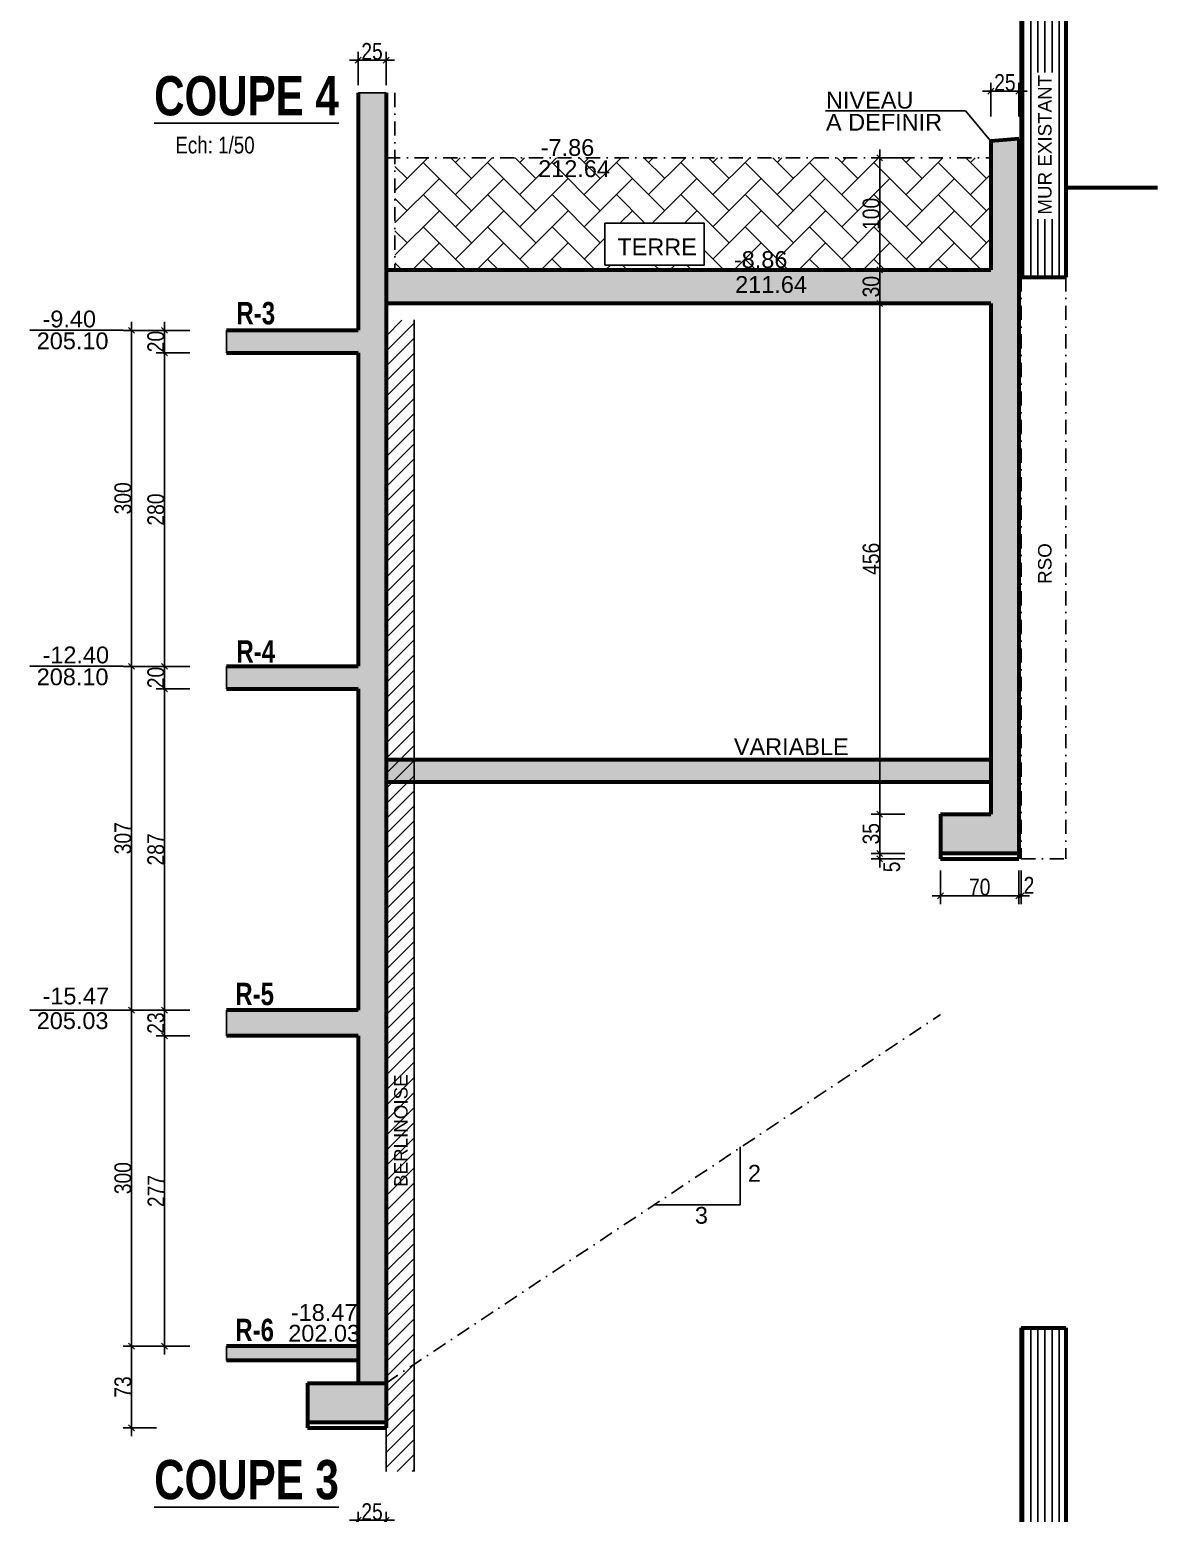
# Model space of a CAD drawing. Header units: millimetres. Extents: x -26249 to 60250, y -21218 to 23336.
# Drawn here: x 8900 to 9909, y 346 to 1670 of the extents above; entities that cross this region are included whole.
import ezdxf
from ezdxf.enums import TextEntityAlignment as Align

# ---------------------------------------------------------------- set-up
doc = ezdxf.new("R2010")
doc.units = ezdxf.units.MM
doc.linetypes.add('TIRETPTX2', pattern=[50.8, 25.4, -12.7, 0, -12.7])
for name, color, linetype in [('01_cote_gen', 4, 'Continuous'), ('01_linteaux', 2, 'Continuous'), ('01_poch_murs', 253, 'Continuous'), ('01_texte', 230, 'Continuous'), ('AA_COTES', 2, 'Continuous')]:
    doc.layers.add(name, color=color, linetype=linetype)
doc.layers.add('01_murs_coup', color=5, linetype='Continuous', lineweight=60)
doc.styles.add('impact', font='impact.ttf')
doc.styles.add('MATTE_TXT', font='arial.ttf')
doc.styles.add('STYLE2', font='ARIALN.TTF')
doc.dimstyles.new('JB50', dxfattribs={"dimscale": 0.1, "dimtxt": 150, "dimasz": 15, "dimexe": 0.1, "dimexo": 0.1, "dimgap": 0.09, "dimtad": 1, "dimdec": 1, "dimdsep": 46, "dimtxsty": 'STYLE2', "dimblk1": 'BOND_G', "dimblk2": 'BOND_D', "dimsah": 1, "dimcen": 1.5, "dimdle": 0.01, "dimse1": 1, "dimse2": 1, "dimclrd": 4, "dimclre": 2, "dimclrt": 6, "dimazin": 2, "dimtfac": 2.333333, "dimtdec": 1, "dimtix": 1, "dimtmove": 2, "dimatfit": 3, "dimldrblk": 'BOND_G', "dimfxl": 1, "dimtolj": 1, "dimtzin": 0, "dimarcsym": 0})
pattern_1 = [(45, (-2437.762, -776.239), (-6.735192, 6.735192), [])]

# ---------------------------------------------------------------- blocks, each defined once
blk = doc.blocks.new('BOND_G')
at = {"layer": 'AA_COTES', "color": 0}
for p, q in [((0, -5), (0, 15)), ((5, 0), (-5, 0)), ((1.77, 1.77), (-1.77, -1.77))]:
    blk.add_line(p, q, dxfattribs=at)
blk = doc.blocks.new('BOND_D')
at = {"layer": 'AA_COTES', "color": 0}
for p, q in [((5, 0), (-5, 0)), ((-1.77, -1.77), (1.77, 1.77)), ((0, 5), (0, -15))]:
    blk.add_line(p, q, dxfattribs=at)
blk = doc.blocks.new('*D1225')
at = {"layer": '01_cote_gen', "color": 4, "lineweight": -2, "transparency": 16777216}
blk.add_line((9782, 897), (9715, 897), dxfattribs=at)
at = {"layer": 'Defpoints', "color": 0, "transparency": 16777216}
for p in [(9713.5, 929.9), (9783.5, 929.9), (9713.5, 897)]:
    blk.add_point(p, dxfattribs=at)
at = {"layer": '01_cote_gen', "color": 4, "lineweight": -2, "transparency": 16777216, "xscale": 1.5, "yscale": 1.5, "zscale": 1.5, "rotation": 180}
blk.add_blockref('BOND_D', (9713.5, 897), dxfattribs=at)
at = {"layer": '01_cote_gen', "color": 4, "lineweight": -2, "transparency": 16777216, "xscale": 1.5, "yscale": 1.5, "zscale": 1.5}
blk.add_blockref('BOND_G', (9783.5, 897), dxfattribs=at)
at = {"layer": '01_cote_gen', "color": 6, "transparency": 16777216, "insert": (9748.5, 904.7), "char_height": 15, "attachment_point": 5, "style": 'STYLE2'}
blk.add_mtext('\\A1;70', dxfattribs=at)
blk = doc.blocks.new('*D1226')
at = {"layer": '01_cote_gen', "color": 4, "lineweight": -2, "transparency": 16777216}
for p, q in [((9782, 897), (9780.5, 897)), ((9783.5, 897), (9785.5, 897)), ((9787, 897), (9788.5, 897))]:
    blk.add_line(p, q, dxfattribs=at)
at = {"layer": 'Defpoints', "color": 0, "transparency": 16777216}
for p in [(9783.5, 929.9), (9785.5, 929.9), (9785.5, 897)]:
    blk.add_point(p, dxfattribs=at)
at = {"layer": '01_cote_gen', "color": 4, "lineweight": -2, "transparency": 16777216, "xscale": 1.5, "yscale": 1.5, "zscale": 1.5}
blk.add_blockref('BOND_G', (9783.5, 897), dxfattribs=at)
at = {"layer": '01_cote_gen', "color": 4, "lineweight": -2, "transparency": 16777216, "xscale": 1.5, "yscale": 1.5, "zscale": 1.5, "rotation": 180}
blk.add_blockref('BOND_D', (9785.5, 897), dxfattribs=at)
at = {"layer": '01_cote_gen', "color": 6, "transparency": 16777216, "insert": (9792.5, 906.4), "char_height": 15, "attachment_point": 5, "style": 'STYLE2'}
blk.add_mtext('\\A1;2', dxfattribs=at)
blk = doc.blocks.new('*D1227')
at = {"layer": '01_cote_gen', "color": 4, "lineweight": -2, "transparency": 16777216}
blk.add_line((9760, 1615.4), (9782, 1615.4), dxfattribs=at)
at = {"layer": 'Defpoints', "color": 0, "transparency": 16777216}
for p in [(9783.5, 1615.4), (9758.5, 1590.1), (9783.5, 1592.1)]:
    blk.add_point(p, dxfattribs=at)
at = {"layer": '01_cote_gen', "color": 4, "lineweight": -2, "transparency": 16777216, "xscale": 1.5, "yscale": 1.5, "zscale": 1.5, "rotation": 180}
blk.add_blockref('BOND_G', (9758.5, 1615.4), dxfattribs=at)
at = {"layer": '01_cote_gen', "color": 4, "lineweight": -2, "transparency": 16777216, "xscale": 1.5, "yscale": 1.5, "zscale": 1.5}
blk.add_blockref('BOND_D', (9783.5, 1615.4), dxfattribs=at)
at = {"layer": '01_cote_gen', "color": 6, "transparency": 16777216, "insert": (9771, 1623.1), "char_height": 15, "attachment_point": 5, "style": 'STYLE2'}
blk.add_mtext('\\A1;25', dxfattribs=at)
blk = doc.blocks.new('*D1228')
at = {"layer": '01_cote_gen', "color": 4, "lineweight": -2, "transparency": 16777216}
blk.add_line((8991.2, 496.4), (8991.2, 793.4), dxfattribs=at)
at = {"layer": 'Defpoints', "color": 0, "transparency": 16777216}
for p in [(8991.2, 794.9), (9046.3, 794.9), (9037.2, 494.9)]:
    blk.add_point(p, dxfattribs=at)
at = {"layer": '01_cote_gen', "color": 4, "lineweight": -2, "transparency": 16777216, "xscale": 1.5, "yscale": 1.5, "zscale": 1.5}
for name, p, rotation in [('BOND_D', (8991.2, 794.9), 90), ('BOND_G', (8991.2, 494.9), 270)]:
    blk.add_blockref(name, p, dxfattribs=dict(at, rotation=rotation))
at = {"layer": '01_cote_gen', "color": 6, "transparency": 16777216, "insert": (8983.6, 644.9), "char_height": 15, "attachment_point": 5, "rotation": 90, "style": 'STYLE2'}
blk.add_mtext('\\A1;300', dxfattribs=at)
blk = doc.blocks.new('*D1229')
at = {"layer": '01_cote_gen', "color": 4, "lineweight": -2, "transparency": 16777216}
blk.add_line((8991.2, 423.4), (8991.2, 493.4), dxfattribs=at)
at = {"layer": 'Defpoints', "color": 0, "transparency": 16777216}
for p in [(8991.2, 494.9), (9111.6, 494.9), (9144.8, 421.9)]:
    blk.add_point(p, dxfattribs=at)
at = {"layer": '01_cote_gen', "color": 4, "lineweight": -2, "transparency": 16777216, "xscale": 1.5, "yscale": 1.5, "zscale": 1.5}
for name, p, rotation in [('BOND_D', (8991.2, 494.9), 90), ('BOND_G', (8991.2, 421.9), 270)]:
    blk.add_blockref(name, p, dxfattribs=dict(at, rotation=rotation))
at = {"layer": '01_cote_gen', "color": 6, "transparency": 16777216, "insert": (8983.6, 458.4), "char_height": 15, "attachment_point": 5, "rotation": 90, "style": 'STYLE2'}
blk.add_mtext('\\A1;73', dxfattribs=at)
blk = doc.blocks.new('*D1230')
at = {"layer": '01_cote_gen', "color": 4, "lineweight": -2, "transparency": 16777216}
blk.add_line((9659.2, 971.4), (9659.2, 1424.4), dxfattribs=at)
at = {"layer": 'Defpoints', "color": 0, "transparency": 16777216}
for p in [(9659.2, 1425.9), (9713.5, 1425.9), (9713.5, 969.9)]:
    blk.add_point(p, dxfattribs=at)
at = {"layer": '01_cote_gen', "color": 4, "lineweight": -2, "transparency": 16777216, "xscale": 1.5, "yscale": 1.5, "zscale": 1.5}
for name, p, rotation in [('BOND_D', (9659.2, 1425.9), 90), ('BOND_G', (9659.2, 969.9), 270)]:
    blk.add_blockref(name, p, dxfattribs=dict(at, rotation=rotation))
at = {"layer": '01_cote_gen', "color": 6, "transparency": 16777216, "insert": (9651.6, 1197.9), "char_height": 15, "attachment_point": 5, "rotation": 90, "style": 'STYLE2'}
blk.add_mtext('\\A1;456', dxfattribs=at)
blk = doc.blocks.new('*D1231')
at = {"layer": '01_cote_gen', "color": 4, "lineweight": -2, "transparency": 16777216}
blk.add_line((9659.2, 1427.4), (9659.2, 1454.4), dxfattribs=at)
at = {"layer": 'Defpoints', "color": 0, "transparency": 16777216}
for p in [(9659.2, 1455.9), (9681.7, 1455.9), (9681.7, 1425.9)]:
    blk.add_point(p, dxfattribs=at)
at = {"layer": '01_cote_gen', "color": 4, "lineweight": -2, "transparency": 16777216, "xscale": 1.5, "yscale": 1.5, "zscale": 1.5}
for name, p, rotation in [('BOND_D', (9659.2, 1455.9), 90), ('BOND_G', (9659.2, 1425.9), 270)]:
    blk.add_blockref(name, p, dxfattribs=dict(at, rotation=rotation))
at = {"layer": '01_cote_gen', "color": 6, "transparency": 16777216, "insert": (9651.6, 1440.9), "char_height": 15, "attachment_point": 5, "rotation": 90, "style": 'STYLE2'}
blk.add_mtext('\\A1;30', dxfattribs=at)
blk = doc.blocks.new('*D1232')
at = {"layer": '01_cote_gen', "color": 4, "lineweight": -2, "transparency": 16777216}
blk.add_line((9659.2, 1457.4), (9659.2, 1554.4), dxfattribs=at)
at = {"layer": 'Defpoints', "color": 0, "transparency": 16777216}
for p in [(9659.2, 1555.9), (9681.7, 1555.9), (9681.7, 1455.9)]:
    blk.add_point(p, dxfattribs=at)
at = {"layer": '01_cote_gen', "color": 4, "lineweight": -2, "transparency": 16777216, "xscale": 1.5, "yscale": 1.5, "zscale": 1.5}
for name, p, rotation in [('BOND_D', (9659.2, 1555.9), 90), ('BOND_G', (9659.2, 1455.9), 270)]:
    blk.add_blockref(name, p, dxfattribs=dict(at, rotation=rotation))
at = {"layer": '01_cote_gen', "color": 6, "transparency": 16777216, "insert": (9651.6, 1505.9), "char_height": 15, "attachment_point": 5, "rotation": 90, "style": 'STYLE2'}
blk.add_mtext('\\A1;100', dxfattribs=at)
blk = doc.blocks.new('*D1233')
at = {"layer": '01_cote_gen', "color": 4, "lineweight": -2, "transparency": 16777216}
blk.add_line((9659.2, 936.4), (9659.2, 968.4), dxfattribs=at)
at = {"layer": 'Defpoints', "color": 0, "transparency": 16777216}
for p in [(9659.2, 969.9), (9713.5, 969.9), (9713.5, 934.9)]:
    blk.add_point(p, dxfattribs=at)
at = {"layer": '01_cote_gen', "color": 4, "lineweight": -2, "transparency": 16777216, "xscale": 1.5, "yscale": 1.5, "zscale": 1.5}
for name, p, rotation in [('BOND_D', (9659.2, 969.9), 90), ('BOND_G', (9659.2, 934.9), 270)]:
    blk.add_blockref(name, p, dxfattribs=dict(at, rotation=rotation))
at = {"layer": '01_cote_gen', "color": 6, "transparency": 16777216, "insert": (9651.6, 952.4), "char_height": 15, "attachment_point": 5, "rotation": 90, "style": 'STYLE2'}
blk.add_mtext('\\A1;35', dxfattribs=at)
blk = doc.blocks.new('*D1234')
at = {"layer": '01_cote_gen', "color": 4, "lineweight": -2, "transparency": 16777216}
blk.add_line((9659.2, 931.4), (9659.2, 933.4), dxfattribs=at)
at = {"layer": 'Defpoints', "color": 0, "transparency": 16777216}
for p in [(9659.2, 934.9), (9731.5, 934.9), (9731.5, 929.9)]:
    blk.add_point(p, dxfattribs=at)
at = {"layer": '01_cote_gen', "color": 4, "lineweight": -2, "transparency": 16777216, "xscale": 1.5, "yscale": 1.5, "zscale": 1.5}
for name, p, rotation in [('BOND_D', (9659.2, 934.9), 90), ('BOND_G', (9659.2, 929.9), 270)]:
    blk.add_blockref(name, p, dxfattribs=dict(at, rotation=rotation))
at = {"layer": '01_cote_gen', "color": 6, "transparency": 16777216, "insert": (9670, 922.8), "char_height": 15, "attachment_point": 5, "rotation": 90, "style": 'STYLE2'}
blk.add_mtext('\\A1;5', dxfattribs=at)
blk = doc.blocks.new('*D1235')
at = {"layer": '01_cote_gen', "color": 4, "lineweight": -2, "transparency": 16777216}
blk.add_line((8991.2, 1103.4), (8991.2, 1400.4), dxfattribs=at)
at = {"layer": 'Defpoints', "color": 0, "transparency": 16777216}
for p in [(8991.2, 1401.9), (9149.4, 1401.9), (9076.1, 1101.9)]:
    blk.add_point(p, dxfattribs=at)
at = {"layer": '01_cote_gen', "color": 4, "lineweight": -2, "transparency": 16777216, "xscale": 1.5, "yscale": 1.5, "zscale": 1.5}
for name, p, rotation in [('BOND_D', (8991.2, 1401.9), 90), ('BOND_G', (8991.2, 1101.9), 270)]:
    blk.add_blockref(name, p, dxfattribs=dict(at, rotation=rotation))
at = {"layer": '01_cote_gen', "color": 6, "transparency": 16777216, "insert": (8983.6, 1251.9), "char_height": 15, "attachment_point": 5, "rotation": 90, "style": 'STYLE2'}
blk.add_mtext('\\A1;300', dxfattribs=at)
blk = doc.blocks.new('*D1236')
at = {"layer": '01_cote_gen', "color": 4, "lineweight": -2, "transparency": 16777216}
blk.add_line((9020.7, 496.4), (9020.7, 770.4), dxfattribs=at)
at = {"layer": 'Defpoints', "color": 0, "transparency": 16777216}
for p in [(9020.7, 771.9), (9076.1, 771.9), (9076.1, 494.9)]:
    blk.add_point(p, dxfattribs=at)
at = {"layer": '01_cote_gen', "color": 4, "lineweight": -2, "transparency": 16777216, "xscale": 1.5, "yscale": 1.5, "zscale": 1.5}
for name, p, rotation in [('BOND_D', (9020.7, 771.9), 90), ('BOND_G', (9020.7, 494.9), 270)]:
    blk.add_blockref(name, p, dxfattribs=dict(at, rotation=rotation))
at = {"layer": '01_cote_gen', "color": 6, "transparency": 16777216, "insert": (9013.1, 633.4), "char_height": 15, "attachment_point": 5, "rotation": 90, "style": 'STYLE2'}
blk.add_mtext('\\A1;277', dxfattribs=at)
blk = doc.blocks.new('*D1237')
at = {"layer": '01_cote_gen', "color": 4, "lineweight": -2, "transparency": 16777216}
blk.add_line((9020.7, 773.4), (9020.7, 793.4), dxfattribs=at)
at = {"layer": 'Defpoints', "color": 0, "transparency": 16777216}
for p in [(9020.7, 794.9), (9076.1, 794.9), (9076.1, 771.9)]:
    blk.add_point(p, dxfattribs=at)
at = {"layer": '01_cote_gen', "color": 4, "lineweight": -2, "transparency": 16777216, "xscale": 1.5, "yscale": 1.5, "zscale": 1.5}
for name, p, rotation in [('BOND_D', (9020.7, 794.9), 90), ('BOND_G', (9020.7, 771.9), 270)]:
    blk.add_blockref(name, p, dxfattribs=dict(at, rotation=rotation))
at = {"layer": '01_cote_gen', "color": 6, "transparency": 16777216, "insert": (9013, 783.4), "char_height": 15, "attachment_point": 5, "rotation": 90, "style": 'STYLE2'}
blk.add_mtext('\\A1;23', dxfattribs=at)
blk = doc.blocks.new('*D1238')
at = {"layer": '01_cote_gen', "color": 4, "lineweight": -2, "transparency": 16777216}
blk.add_line((9020.7, 796.4), (9020.7, 1080.4), dxfattribs=at)
at = {"layer": 'Defpoints', "color": 0, "transparency": 16777216}
for p in [(9020.7, 1081.9), (9076.1, 1081.9), (9043.2, 794.9)]:
    blk.add_point(p, dxfattribs=at)
at = {"layer": '01_cote_gen', "color": 4, "lineweight": -2, "transparency": 16777216, "xscale": 1.5, "yscale": 1.5, "zscale": 1.5}
for name, p, rotation in [('BOND_D', (9020.7, 1081.9), 90), ('BOND_G', (9020.7, 794.9), 270)]:
    blk.add_blockref(name, p, dxfattribs=dict(at, rotation=rotation))
at = {"layer": '01_cote_gen', "color": 6, "transparency": 16777216, "insert": (9013, 938.4), "char_height": 15, "attachment_point": 5, "rotation": 90, "style": 'STYLE2'}
blk.add_mtext('\\A1;287', dxfattribs=at)
blk = doc.blocks.new('*D1239')
at = {"layer": '01_cote_gen', "color": 4, "lineweight": -2, "transparency": 16777216}
blk.add_line((9020.7, 1083.4), (9020.7, 1100.4), dxfattribs=at)
at = {"layer": 'Defpoints', "color": 0, "transparency": 16777216}
for p in [(9013.7, 1101.9), (9020.7, 1101.9), (9043.2, 1081.9)]:
    blk.add_point(p, dxfattribs=at)
at = {"layer": '01_cote_gen', "color": 4, "lineweight": -2, "transparency": 16777216, "xscale": 1.5, "yscale": 1.5, "zscale": 1.5}
for name, p, rotation in [('BOND_D', (9020.7, 1101.9), 90), ('BOND_G', (9020.7, 1081.9), 270)]:
    blk.add_blockref(name, p, dxfattribs=dict(at, rotation=rotation))
at = {"layer": '01_cote_gen', "color": 6, "transparency": 16777216, "insert": (9013, 1091.9), "char_height": 15, "attachment_point": 5, "rotation": 90, "style": 'STYLE2'}
blk.add_mtext('\\A1;20', dxfattribs=at)
blk = doc.blocks.new('*D1240')
at = {"layer": '01_cote_gen', "color": 4, "lineweight": -2, "transparency": 16777216}
blk.add_line((8991.2, 796.4), (8991.2, 1100.4), dxfattribs=at)
at = {"layer": 'Defpoints', "color": 0, "transparency": 16777216}
for p in [(8991.2, 1101.9), (8998.7, 1101.9), (8998.7, 794.9)]:
    blk.add_point(p, dxfattribs=at)
at = {"layer": '01_cote_gen', "color": 4, "lineweight": -2, "transparency": 16777216, "xscale": 1.5, "yscale": 1.5, "zscale": 1.5}
for name, p, rotation in [('BOND_D', (8991.2, 1101.9), 90), ('BOND_G', (8991.2, 794.9), 270)]:
    blk.add_blockref(name, p, dxfattribs=dict(at, rotation=rotation))
at = {"layer": '01_cote_gen', "color": 6, "transparency": 16777216, "insert": (8983.6, 948.4), "char_height": 15, "attachment_point": 5, "rotation": 90, "style": 'STYLE2'}
blk.add_mtext('\\A1;307', dxfattribs=at)
blk = doc.blocks.new('*D1241')
at = {"layer": '01_cote_gen', "color": 4, "lineweight": -2, "transparency": 16777216}
blk.add_line((9020.7, 1103.4), (9020.7, 1380.4), dxfattribs=at)
at = {"layer": 'Defpoints', "color": 0, "transparency": 16777216}
for p in [(9020.7, 1381.9), (9076.1, 1381.9), (9076.1, 1101.9)]:
    blk.add_point(p, dxfattribs=at)
at = {"layer": '01_cote_gen', "color": 4, "lineweight": -2, "transparency": 16777216, "xscale": 1.5, "yscale": 1.5, "zscale": 1.5}
for name, p, rotation in [('BOND_D', (9020.7, 1381.9), 90), ('BOND_G', (9020.7, 1101.9), 270)]:
    blk.add_blockref(name, p, dxfattribs=dict(at, rotation=rotation))
at = {"layer": '01_cote_gen', "color": 6, "transparency": 16777216, "insert": (9013, 1241.9), "char_height": 15, "attachment_point": 5, "rotation": 90, "style": 'STYLE2'}
blk.add_mtext('\\A1;280', dxfattribs=at)
blk = doc.blocks.new('*D1242')
at = {"layer": '01_cote_gen', "color": 4, "lineweight": -2, "transparency": 16777216}
blk.add_line((9020.7, 1383.4), (9020.7, 1400.4), dxfattribs=at)
at = {"layer": 'Defpoints', "color": 0, "transparency": 16777216}
for p in [(9020.7, 1401.9), (9076.1, 1401.9), (9076.1, 1381.9)]:
    blk.add_point(p, dxfattribs=at)
at = {"layer": '01_cote_gen', "color": 4, "lineweight": -2, "transparency": 16777216, "xscale": 1.5, "yscale": 1.5, "zscale": 1.5}
for name, p, rotation in [('BOND_D', (9020.7, 1401.9), 90), ('BOND_G', (9020.7, 1381.9), 270)]:
    blk.add_blockref(name, p, dxfattribs=dict(at, rotation=rotation))
at = {"layer": '01_cote_gen', "color": 6, "transparency": 16777216, "insert": (9013, 1391.9), "char_height": 15, "attachment_point": 5, "rotation": 90, "style": 'STYLE2'}
blk.add_mtext('\\A1;20', dxfattribs=at)
blk = doc.blocks.new('*D1243')
at = {"layer": '01_cote_gen', "color": 4, "lineweight": -2, "transparency": 16777216}
blk.add_line((9195, 1643.2), (9217, 1643.2), dxfattribs=at)
at = {"layer": 'Defpoints', "color": 0, "transparency": 16777216}
for p in [(9218.5, 1643.2), (9193.5, 1614), (9218.5, 1614)]:
    blk.add_point(p, dxfattribs=at)
at = {"layer": '01_cote_gen', "color": 4, "lineweight": -2, "transparency": 16777216, "xscale": 1.5, "yscale": 1.5, "zscale": 1.5, "rotation": 180}
blk.add_blockref('BOND_G', (9193.5, 1643.2), dxfattribs=at)
at = {"layer": '01_cote_gen', "color": 4, "lineweight": -2, "transparency": 16777216, "xscale": 1.5, "yscale": 1.5, "zscale": 1.5}
blk.add_blockref('BOND_D', (9218.5, 1643.2), dxfattribs=at)
at = {"layer": '01_cote_gen', "color": 6, "transparency": 16777216, "insert": (9206, 1650.9), "char_height": 15, "attachment_point": 5, "style": 'STYLE2'}
blk.add_mtext('\\A1;25', dxfattribs=at)
blk = doc.blocks.new('*D1244')
at = {"layer": '01_cote_gen', "color": 4, "lineweight": -2, "transparency": 16777216}
blk.add_line((9195, 339.4), (9217, 339.4), dxfattribs=at)
at = {"layer": 'Defpoints', "color": 0, "transparency": 16777216}
for p in [(9218.5, 339.4), (9193.5, 307.5), (9218.5, 307.5)]:
    blk.add_point(p, dxfattribs=at)
at = {"layer": '01_cote_gen', "color": 4, "lineweight": -2, "transparency": 16777216, "xscale": 1.5, "yscale": 1.5, "zscale": 1.5, "rotation": 180}
blk.add_blockref('BOND_G', (9193.5, 339.4), dxfattribs=at)
at = {"layer": '01_cote_gen', "color": 4, "lineweight": -2, "transparency": 16777216, "xscale": 1.5, "yscale": 1.5, "zscale": 1.5}
blk.add_blockref('BOND_D', (9218.5, 339.4), dxfattribs=at)
at = {"layer": '01_cote_gen', "color": 6, "transparency": 16777216, "insert": (9206, 347), "char_height": 15, "attachment_point": 5, "style": 'STYLE2'}
blk.add_mtext('\\A1;25', dxfattribs=at)

msp = doc.modelspace()

# ---------------------------------------------------------------- hatches: boundary and pattern name
at = {"layer": '01_poch_murs'}
h = msp.add_hatch(dxfattribs=at)
h.set_pattern_fill('ANSI31', color=256, scale=2, angle=45)
h.set_pattern_definition([(90, (-12456.4026, -91.411), (-6.35, 1e-15), [])])
h.paths.add_polyline_path([(9825.478, 1802.022), (9785.478, 1802.022), (9785.478, 1449.428), (9825.478, 1449.428)])
h.paths.add_polyline_path([(9815.907, 1501.221), (9815.907, 1632.23), (9797.293, 1632.23), (9797.293, 1501.221)], flags=16)
h = msp.add_hatch(color=256, dxfattribs=at)
h.dxf.hatch_style = 1
h.paths.add_polyline_path([(9218.478, 1613.986), (9193.478, 1613.986), (9193.478, 1401.93), (9076.063, 1401.93), (9076.063, 1381.93), (9193.478, 1381.93), (9193.478, 1101.93), (9076.063, 1101.93), (9076.063, 1081.93), (9193.478, 1081.93), (9193.478, 794.93), (9076.063, 794.93), (9076.063, 771.93), (9193.478, 771.93), (9193.478, 461.93), (9218.478, 461.93)])
h.paths.add_polyline_path([(9783.478, 1572.954), (9758.478, 1570.954), (9758.478, 1455.929), (9218.478, 1455.929), (9218.478, 1425.929), (9758.478, 1425.929), (9758.478, 969.947), (9713.478, 969.947), (9713.478, 934.94), (9783.478, 934.94)])
h.paths.add_polyline_path([(9758.478, 1018.465), (9218.478, 1018.465), (9218.478, 998.465), (9758.478, 998.465)])
h.paths.add_polyline_path([(9218.478, 461.93), (9193.478, 461.93), (9148.478, 461.93), (9148.478, 426.93), (9218.478, 426.93)])
h.paths.add_polyline_path([(9193.478, 494.93), (9076.063, 494.93), (9076.063, 481.93), (9193.478, 481.93)], flags=17)
h = msp.add_hatch(dxfattribs=at)
h.set_pattern_fill('AR-HBONE', color=256, scale=0.2)
h.set_pattern_definition([(45, (-2616.599, 0), (3e-15, 28.73682), [60.96, -20.32]), (135, (-2602.23, 14.368), (3e-15, 28.73682), [60.96, -20.32])])
h.paths.add_polyline_path([(9758.478, 1555.929), (9226.478, 1555.929), (9226.478, 1455.929), (9758.478, 1455.929)])
h.paths.add_polyline_path([(9413.938, 1497.535), (9502.528, 1497.535), (9502.528, 1460.243), (9413.938, 1460.243)], flags=16)
h.paths.add_polyline_path([(9667.093, 1487.347), (9667.093, 1523.517), (9635.865, 1523.517), (9635.865, 1487.347)], flags=24)
h.paths.add_polyline_path([(9350.49, 1534.712), (9422.242, 1534.712), (9422.242, 1557.688), (9350.49, 1557.688)], flags=9)
h.paths.add_polyline_path([(9525.201, 1453.525), (9580.622, 1453.525), (9580.622, 1476.501), (9525.201, 1476.501)], flags=9)
h.paths.add_polyline_path([(9421.233, 1465.185), (9499.753, 1465.185), (9499.753, 1487.685), (9421.233, 1487.685)], flags=8)
h = msp.add_hatch(dxfattribs=at)
h.set_pattern_fill('ANSI31', color=256, scale=3)
h.set_pattern_definition(pattern_1)
h.paths.add_polyline_path([(9243.478, 1410.918), (9226.478, 1410.918), (9226.478, 1114.93), (9243.478, 1114.962)])
h.paths.add_polyline_path([(9226.478, 1410.918), (9218.478, 1410.918), (9218.478, 1070.93), (9226.478, 1070.93)])
h.paths.add_polyline_path([(9243.478, 1114.962), (9226.478, 1114.93), (9226.478, 1070.93), (9243.478, 1070.93)])
h = msp.add_hatch(dxfattribs=at)
h.set_pattern_fill('ANSI31', color=256, scale=3)
h.set_pattern_definition(pattern_1)
h.paths.add_polyline_path([(9243.478, 1070.93), (9218.478, 1070.93), (9218.478, 1045.93), (9243.478, 1045.93)])
h.paths.add_polyline_path([(9243.478, 1045.93), (9218.478, 1045.93), (9218.478, 794.93), (9243.478, 794.93)])
h.paths.add_polyline_path([(9243.478, 794.93), (9218.478, 794.93), (9218.478, 774.93), (9243.478, 774.93)])
h.paths.add_polyline_path([(9243.478, 774.93), (9218.478, 774.93), (9218.478, 461.93), (9218.478, 421.93), (9243.478, 438.547)])
h.paths.add_polyline_path([(9243.478, 438.547), (9218.478, 421.93), (9218.478, 383.033), (9243.478, 383.033)])
h.paths.add_polyline_path([(9241.045, 633.877), (9241.045, 740.702), (9222.419, 740.702), (9222.419, 633.877)], flags=24)
h = msp.add_hatch(dxfattribs=at)
h.set_pattern_fill('ANSI31', color=256, scale=2, angle=45)
h.set_pattern_definition([(90, (-12456.4026, -1389.501), (-6.35, 1e-15), [])])
h.paths.add_polyline_path([(9825.478, 511.338), (9785.478, 511.338), (9785.478, 151.338), (9825.478, 151.338)])
h.paths.add_polyline_path([(9815.907, 203.131), (9815.907, 334.14), (9797.293, 334.14), (9797.293, 203.131)], flags=16)

# ---------------------------------------------------------------- linework, layer by layer
at = {"layer": '01_linteaux', "linetype": 'TIRETPTX2', "ltscale": 0.5}
for p, q in [((9226.478, 1613.986), (9226.478, 1455.929)), ((9218.478, 1555.929), (9758.478, 1555.929)), ((9785.478, 1449.428), (9785.478, 929.94)), ((9825.478, 1449.428), (9825.478, 929.94)), ((9785.478, 929.94), (9825.478, 929.94)), ((9218.478, 461.93), (9713.478, 790.93))]:
    msp.add_line(p, q, dxfattribs=at)
at = {"layer": '01_linteaux'}
for p, q in [((9243.478, 1411.427), (9243.478, 383.033)), ((9218.478, 421.93), (9218.478, 383.033))]:
    msp.add_line(p, q, dxfattribs=at)
at = {"layer": '01_murs_coup'}
for p, q in [((9785.478, 1802.022), (9785.478, 1449.428)), ((9825.478, 1802.022), (9825.478, 1449.428)), ((9193.478, 1613.986), (9193.478, 1401.93)), ((9218.478, 1613.986), (9218.478, 461.93)), ((9783.478, 1572.954), (9758.478, 1570.954)), ((9758.478, 1570.954), (9758.478, 1455.929)), ((9783.478, 1572.954), (9783.478, 929.94)), ((9825.478, 1529.428), (9907.36, 1529.428)), ((9218.478, 1455.929), (9758.478, 1455.929)), ((9785.478, 1449.428), (9825.478, 1449.428)), ((9758.478, 1425.929), (9218.478, 1425.929)), ((9758.478, 1425.929), (9758.478, 969.947)), ((9076.063, 1401.93), (9193.478, 1401.93)), ((9076.063, 1381.93), (9193.478, 1381.93)), ((9193.478, 1381.93), (9193.478, 1101.93)), ((9076.063, 1101.93), (9193.478, 1101.93)), ((9076.063, 1081.93), (9193.478, 1081.93)), ((9193.478, 1081.93), (9193.478, 794.93)), ((9758.478, 1018.465), (9218.478, 1018.465)), ((9758.478, 998.465), (9218.478, 998.465)), ((9713.478, 969.947), (9758.478, 969.947)), ((9713.478, 969.947), (9713.478, 929.94)), ((9713.478, 934.94), (9783.478, 934.94)), ((9713.478, 929.94), (9783.478, 929.94)), ((9193.478, 794.93), (9076.063, 794.93)), ((9193.478, 771.93), (9076.063, 771.93)), ((9193.478, 771.93), (9193.478, 461.93)), ((9785.478, 511.338), (9785.478, 151.338)), ((9785.478, 511.338), (9825.478, 511.338)), ((9825.478, 511.338), (9825.478, 151.338)), ((9193.478, 494.93), (9076.063, 494.93)), ((9193.478, 481.93), (9076.063, 481.93)), ((9148.478, 461.93), (9218.478, 461.93)), ((9148.478, 461.93), (9148.478, 421.93)), ((9218.478, 461.93), (9218.478, 421.93)), ((9148.478, 426.93), (9218.478, 426.93)), ((9148.478, 421.93), (9218.478, 421.93))]:
    msp.add_line(p, q, dxfattribs=at)
at = {"layer": '01_murs_coup', "const_width": 3}
msp.add_lwpolyline([(9825.478, 1529.428), (9907.36, 1529.428)], dxfattribs=at)
at = {"layer": '01_poch_murs'}
for p, q in [((9193.478, 1613.986), (9218.478, 1613.986)), ((9076.063, 1401.93), (9076.063, 1381.93)), ((9076.063, 1101.93), (9076.063, 1081.93)), ((9076.063, 771.93), (9076.063, 794.93)), ((9076.063, 481.93), (9076.063, 494.93))]:
    msp.add_line(p, q, dxfattribs=at)
at = {"layer": '01_texte'}
for p, q in [((9735.725, 1597.915), (9610.838, 1597.915)), ((9758.478, 1570.954), (9735.725, 1597.915)), ((8983.727, 1401.93), (8900.347, 1401.93)), ((8983.727, 1101.93), (8900.347, 1101.93)), ((8983.727, 794.93), (8900.347, 794.93)), ((9534.779, 672.797), (9534.779, 621.092)), ((9534.779, 621.092), (9457.22, 621.092))]:
    msp.add_line(p, q, dxfattribs=at)
msp.add_lwpolyline([(9413.938, 1497.535), (9502.528, 1497.535), (9502.528, 1460.243), (9413.938, 1460.243)], close=True, dxfattribs=at)

# ---------------------------------------------------------------- texts
at = {"layer": '01_texte', "style": 'MATTE_TXT'}
for s, p in [('MUR EXISTANT', (9812.6, 1505.247)), ('RSO', (9812.6, 1175.505)), ('BERLINOISE', (9237.736, 636.981))]:
    msp.add_text(s, height=12, rotation=90, dxfattribs=at).set_placement(p)
at = {"layer": '01_texte', "style": 'impact'}
for s, p in [('%%UCOUPE 4', (9093.926, 1583.377)), ('%%UCOUPE 3', (9093.926, 347.718))]:
    msp.add_text(s, height=35, dxfattribs=at).set_placement(p, align=Align.BOTTOM_CENTER)
at = {"layer": '01_texte'}
for s, height, style, p in [('NIVEAU', 15, 'MATTE_TXT', (9611.285, 1599.923)), ('A DEFINIR', 15, 'MATTE_TXT', (9611.285, 1580.233)), ('-7.86', 15, 'MATTE_TXT', (9356.632, 1557.702)), ('212.64', 15, 'MATTE_TXT', (9354.32, 1538.797)), ('TERRE', 15, 'MATTE_TXT', (9424.983, 1468.935)), ('-8.86', 15, 'MATTE_TXT', (9529.03, 1457.61)), ('211.64', 15, 'MATTE_TXT', (9530.191, 1435.347)), ('-9.40', 15, 'MATTE_TXT', (8911.811, 1404.548)), ('R-3', 20, 'impact', (9084.907, 1407.304)), ('205.10', 15, 'MATTE_TXT', (8906.626, 1385.01)), ('-12.40', 15, 'MATTE_TXT', (8911.811, 1104.548)), ('R-4', 20, 'impact', (9084.907, 1105.199)), ('208.10', 15, 'MATTE_TXT', (8906.626, 1085.01)), ('VARIABLE', 15, 'MATTE_TXT', (9529.03, 1022.62)), ('-15.47', 15, 'MATTE_TXT', (8911.811, 799.995)), ('R-5', 20, 'impact', (9083.875, 799.358)), ('205.03', 15, 'MATTE_TXT', (8906.626, 778.009)), ('2', 15, 'MATTE_TXT', (9541.572, 641.755)), ('3', 15, 'MATTE_TXT', (9494.217, 604.195)), ('-18.47', 15, 'MATTE_TXT', (9133.515, 517.42)), ('R-6', 20, 'impact', (9083.875, 499.359)), ('202.03', 15, 'MATTE_TXT', (9131.202, 498.915))]:
    msp.add_text(s, height=height, dxfattribs=dict(at, style=style)).set_placement(p)
at = {"layer": '01_texte', "style": 'MATTE_TXT', "width": 0.8}
msp.add_text('Ech: 1/50', height=15, dxfattribs=at).set_placement((9065.788, 1555.357), align=Align.BOTTOM_CENTER)

# ---------------------------------------------------------------- dimensions: what is measured, and where the dimension line sits
at = {"layer": '01_cote_gen'}
for base, p1, p2, picture, middle in [((9218.478, 1643.232), (9193.478, 1613.986), (9218.478, 1613.986), '*D1243', (9205.978, 1650.9)), ((9783.478, 1615.401), (9758.478, 1590.141), (9783.478, 1592.141), '*D1227', (9770.978, 1623.069)), ((9713.478, 896.984), (9783.478, 929.94), (9713.478, 929.94), '*D1225', (9748.478, 904.652)), ((9218.478, 339.363), (9193.478, 307.523), (9218.478, 307.523), '*D1244', (9205.978, 347.031))]:
    dim = msp.add_linear_dim(base=base, p1=p1, p2=p2, dimstyle='JB50', dxfattribs=at)
    dim.commit()
    dim.dimension.update_dxf_attribs({"geometry": picture, "text_midpoint": middle})
for base, p1, p2, picture, middle in [((9659.228, 1555.929), (9681.728, 1455.929), (9681.728, 1555.929), '*D1232', (9651.56, 1505.929)), ((9659.228, 1455.929), (9681.728, 1425.929), (9681.728, 1455.929), '*D1231', (9651.56, 1440.929)), ((9659.228, 1425.929), (9713.478, 969.947), (9713.478, 1425.929), '*D1230', (9651.56, 1197.938)), ((8991.227, 1401.93), (9076.063, 1101.93), (9149.352, 1401.93), '*D1235', (8983.56, 1251.93)), ((9020.683, 1401.93), (9076.063, 1381.93), (9076.063, 1401.93), '*D1242', (9013.016, 1391.93)), ((9020.683, 1381.93), (9076.063, 1101.93), (9076.063, 1381.93), '*D1241', (9013.016, 1241.93)), ((8991.227, 1101.93), (8998.727, 794.93), (8998.727, 1101.93), '*D1240', (8983.56, 948.43)), ((9020.683, 1101.93), (9043.183, 1081.93), (9013.727, 1101.93), '*D1239', (9013.016, 1091.93)), ((9020.683, 1081.93), (9043.183, 794.93), (9076.063, 1081.93), '*D1238', (9013.016, 938.43)), ((9659.228, 969.947), (9713.478, 934.94), (9713.478, 969.947), '*D1233', (9651.56, 952.443)), ((8991.227, 794.93), (9037.229, 494.93), (9046.319, 794.93), '*D1228', (8983.56, 644.93)), ((9020.683, 794.93), (9076.063, 771.93), (9076.063, 794.93), '*D1237', (9013.016, 783.43)), ((9020.683, 771.93), (9076.063, 494.93), (9076.063, 771.93), '*D1236', (9013.144, 633.43)), ((8991.227, 494.93), (9144.768, 421.93), (9111.645, 494.93), '*D1229', (8983.56, 458.43))]:
    dim = msp.add_linear_dim(base=base, p1=p1, p2=p2, angle=90, dimstyle='JB50', dxfattribs=at)
    dim.commit()
    dim.dimension.update_dxf_attribs({"geometry": picture, "text_midpoint": middle})
dim = msp.add_linear_dim(base=(9659.228, 934.94), p1=(9731.488, 929.94), p2=(9731.488, 934.94), angle=90, dimstyle='JB50', dxfattribs=at)
dim.commit()
dim.dimension.update_dxf_attribs({"geometry": '*D1234', "text_midpoint": (9670.008, 922.783), "dimtype": 160})
dim = msp.add_linear_dim(base=(9785.478, 896.984), p1=(9783.478, 929.94), p2=(9785.478, 929.94), dimstyle='JB50', dxfattribs=at)
dim.commit()
dim.dimension.update_dxf_attribs({"geometry": '*D1226', "text_midpoint": (9792.519, 906.431), "dimtype": 160})

doc.saveas('drawing.dxf')
